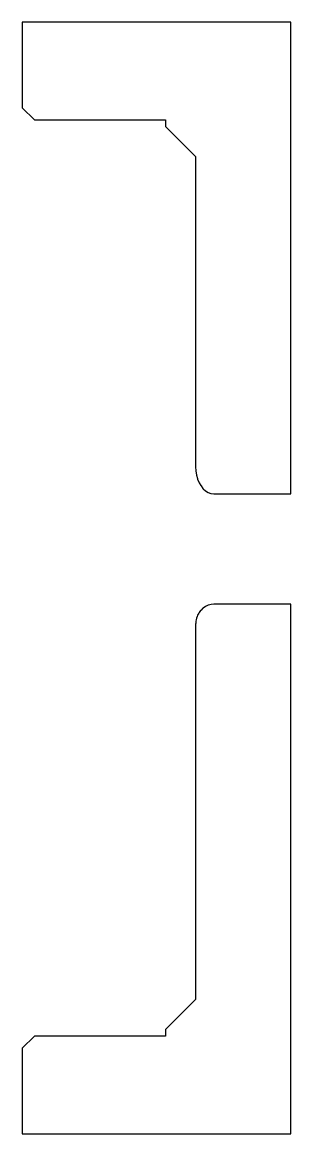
# Model space of a CAD drawing. Header units: metres. Extents: x 0 to 47.5, y 0 to 45.5.
# Drawn here: x 0 to 11, y 0 to 45.5 of the extents above.
import ezdxf

# ---------------------------------------------------------------- set-up
doc = ezdxf.new("R2010")
doc.units = ezdxf.units.M

msp = doc.modelspace()

# ---------------------------------------------------------------- linework, layer by layer
for p, q in [((11, 45.5), (0, 45.5)), ((0, 45.5), (0, 42)), ((11, 26.1961), (11, 45.5)), ((0, 42), (0.5, 41.5)), ((0.5, 41.5), (5.8725, 41.5)), ((5.8725, 41.5), (5.8725, 41.2316)), ((5.8725, 41.2316), (7.10409, 40)), ((7.10409, 40), (7.10409, 27.2935)), ((7.10409, 27.2935), (7.11188, 27.1487)), ((7.11188, 27.1487), (7.11332, 27.1218)), ((7.11332, 27.1218), (7.13684, 26.9785)), ((7.13684, 26.9785), (7.14079, 26.9544)), ((7.14079, 26.9544), (7.17989, 26.8163)), ((7.17989, 26.8163), (7.18583, 26.7953)), ((7.18583, 26.7953), (7.23988, 26.6663)), ((7.23988, 26.6663), (7.24732, 26.6485)), ((7.24732, 26.6485), (7.31525, 26.5321)), ((7.31525, 26.5321), (7.32376, 26.5176)), ((7.32376, 26.5176), (7.40404, 26.4172)), ((7.40404, 26.4172), (7.41325, 26.4057)), ((7.41325, 26.4057), (7.51359, 26.3157)), ((7.51359, 26.3157), (7.61242, 26.2559)), ((7.61242, 26.2559), (7.62232, 26.2499)), ((7.62232, 26.2499), (7.7267, 26.2132)), ((7.7267, 26.2132), (7.73676, 26.2097)), ((7.73676, 26.2097), (7.8439, 26.1973)), ((7.8439, 26.1973), (7.85409, 26.1961)), ((7.85409, 26.1961), (11, 26.1961)), ((7.30724, 21.4156), (7.24732, 21.339)), ((7.32376, 21.4368), (7.30724, 21.4156)), ((7.4024, 21.5101), (7.32376, 21.4368)), ((7.41325, 21.5203), (7.4024, 21.5101)), ((7.50938, 21.5846), (7.41325, 21.5203)), ((7.51359, 21.5874), (7.50938, 21.5846)), ((7.59088, 21.6224), (7.51359, 21.5874)), ((7.62232, 21.638), (7.59088, 21.6224)), ((7.6245, 21.6386), (7.62232, 21.638)), ((7.73676, 21.6709), (7.6245, 21.6386)), ((7.74353, 21.6715), (7.73676, 21.6709)), ((7.85409, 21.6819), (7.74353, 21.6715)), ((11, 21.6819), (7.85409, 21.6819)), ((11, 0), (11, 21.6819)), ((7.11332, 20.9856), (7.10731, 20.9022)), ((7.12587, 21.0427), (7.11332, 20.9856)), ((7.14079, 21.1106), (7.12587, 21.0427)), ((7.16636, 21.1781), (7.14079, 21.1106)), ((7.18583, 21.2294), (7.16636, 21.1781)), ((7.22755, 21.3038), (7.18583, 21.2294)), ((7.24732, 21.339), (7.22755, 21.3038)), ((7.10731, 20.9022), (7.10409, 20.8575)), ((7.10409, 20.8575), (7.10409, 5.5)), ((7.10409, 5.5), (5.8725, 4.26841)), ((5.8725, 4.26841), (5.8725, 4)), ((0.5, 4), (0, 3.5)), ((5.8725, 4), (0.5, 4)), ((0, 3.5), (0, 0)), ((0, 0), (11, 0))]:
    msp.add_line(p, q)

doc.saveas('drawing.dxf')
